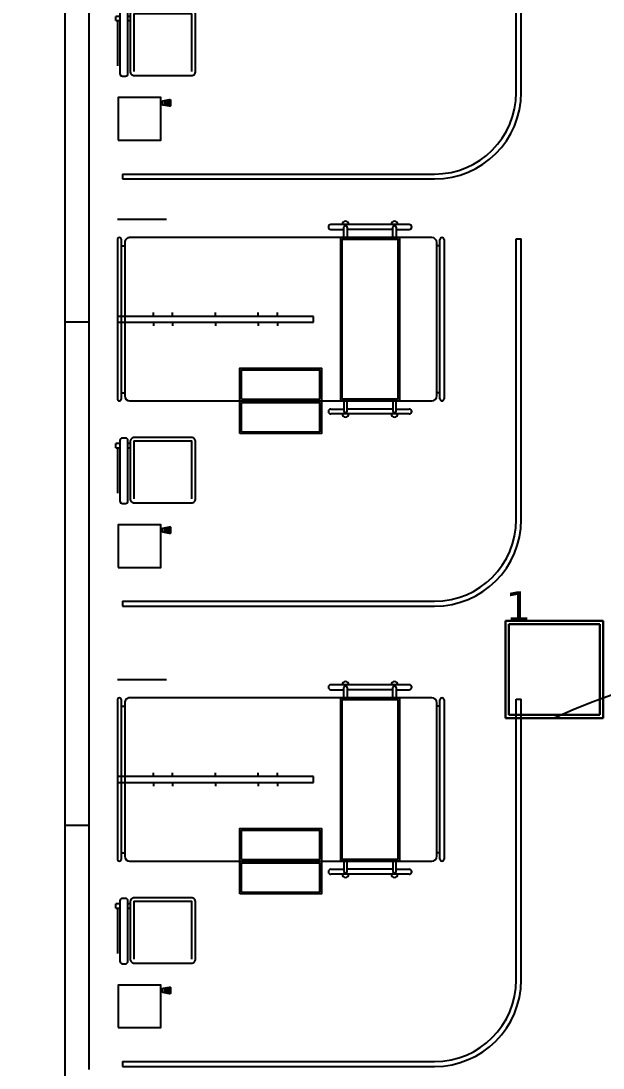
# Model space of a CAD drawing. Header units: metres. Extents: x -39 to 21688, y -24 to 9022.
# Drawn here: x -0.27 to 3.3, y 28.7 to 35.11 of the extents above; entities that cross this region are included whole.
import ezdxf

# ---------------------------------------------------------------- set-up
doc = ezdxf.new("R2010")
doc.units = ezdxf.units.M
doc.header["$MEASUREMENT"] = 0
for name, color, linetype in [('AR-MOBILIRIO', 1, 'Continuous'), ('AR-MUROS', 6, 'Continuous'), ('AR-PUERTAS', 2, 'Continuous'), ('AR-VENTANAS', 2, 'Continuous')]:
    doc.layers.add(name, color=color, linetype=linetype)
doc.layers.add('DLX_TERR_LUM', color=7, linetype='Continuous', true_color=0xffd400)
doc.layers.add('DLX_TERR_LUMKEY_IDX', color=7, linetype='Continuous', true_color=0x969696)
doc.styles.add('TableTextStyle', font='')
doc.styles.get('TableTextStyle').set_extended_font_data('VERDANA.TTF')

# ---------------------------------------------------------------- blocks, each defined once
blk = doc.blocks.new('AR-CAMILLA 2')
at = {"layer": 'AR-MOBILIRIO'}
for p, q in [((-0.1098, 0.3187, 0), (-0.4098, 0.3187, 0)), ((1.3773, 0.2874, 0), (0.8973, 0.2874, 0)), ((0.8973, 0.2574, 0), (0.9773, 0.2574, 0)), ((0.9773, 0.2074, 0), (0.9773, 0.2704, 0)), ((0.9973, 0.2704, 0), (0.9973, 0.2074, 0)), ((1.2773, 0.2574, 0), (0.9973, 0.2574, 0)), ((1.2773, 0.2074, 0), (1.2773, 0.2704, 0)), ((1.2973, 0.2704, 0), (1.2973, 0.2074, 0)), ((1.2973, 0.2574, 0), (1.3773, 0.2574, 0)), ((-0.4098, 0.1949, 0), (-0.4098, -0.7801, 0)), ((-0.3848, -0.7801, 0), (-0.3848, 0.1949, 0)), ((1.5152, 0.2074, 0), (-0.3348, 0.2074, 0)), ((0.9573, -0.7926, 0), (0.9573, 0.2074, 0)), ((0.9573, 0.2074, 0), (1.3173, 0.2074, 0)), ((0.9673, -0.7826, 0), (0.9673, 0.1974, 0)), ((0.9673, 0.1974, 0), (1.3073, 0.1974, 0)), ((1.3073, 0.1974, 0), (1.3073, -0.7826, 0)), ((1.3173, 0.2074, 0), (1.3173, -0.7926, 0)), ((1.5652, -0.7801, 0), (1.5652, 0.1949, 0)), ((1.5902, 0.1949, 0), (1.5902, -0.7801, 0)), ((2.032, -1.5202, 0), (2.032, 0.1998, 0)), ((2.032, 0.1998, 0), (2.062, 0.1998, 0)), ((2.062, -1.5202, 0), (2.062, 0.1998, 0)), ((-0.3848, 0.1574, 0), (-0.3648, 0.1574, 0)), ((-0.3648, 0.1774, 0), (-0.3648, -0.7626, 0)), ((1.5452, -0.7626, 0), (1.5452, 0.1774, 0)), ((1.5652, 0.1574, 0), (1.5452, 0.1574, 0)), ((-0.1895, -0.2751, 0), (-0.1895, -0.2519, 0)), ((-0.0726, -0.2751, 0), (-0.0726, -0.2519, 0)), ((0.1902, -0.2751, 0), (0.1902, -0.2519, 0)), ((0.453, -0.2751, 0), (0.453, -0.2519, 0)), ((0.57, -0.2751, 0), (0.57, -0.2519, 0)), ((0.7902, -0.2751, 0), (-0.4098, -0.2751, 0)), ((-0.4098, -0.2751, 0), (-0.4098, -0.3101, 0)), ((-0.4098, -0.3101, 0), (0.7902, -0.3101, 0)), ((-0.1895, -0.3101, 0), (-0.1895, -0.3332, 0)), ((-0.0726, -0.3101, 0), (-0.0726, -0.3332, 0)), ((0.1902, -0.3101, 0), (0.1902, -0.3332, 0)), ((0.453, -0.3101, 0), (0.453, -0.3332, 0)), ((0.57, -0.3101, 0), (0.57, -0.3332, 0)), ((0.7902, -0.3101, 0), (0.7902, -0.2751, 0)), ((0.3502, -0.6026, 0), (0.8302, -0.6026, 0)), ((0.3502, -0.7826, 0), (0.3502, -0.6026, 0)), ((0.8302, -0.7826, 0), (0.8302, -0.6026, 0)), ((-0.3848, -0.7426, 0), (-0.3648, -0.7426, 0)), ((1.5652, -0.7426, 0), (1.5452, -0.7426, 0)), ((-0.3348, -0.7926, 0), (1.5152, -0.7926, 0)), ((0.3402, -0.7926, 0), (0.8402, -0.7926, 0)), ((0.3502, -0.7826, 0), (0.8302, -0.7826, 0)), ((0.3502, -0.8026, 0), (0.8302, -0.8026, 0)), ((0.3502, -0.9826, 0), (0.3502, -0.8026, 0)), ((0.8302, -0.9826, 0), (0.8302, -0.8026, 0)), ((1.3173, -0.7926, 0), (0.9573, -0.7926, 0)), ((1.3073, -0.7826, 0), (0.9673, -0.7826, 0)), ((0.9773, -0.7926, 0), (0.9773, -0.8556, 0)), ((0.9973, -0.8556, 0), (0.9973, -0.7926, 0)), ((1.2773, -0.7926, 0), (1.2773, -0.8556, 0)), ((1.2973, -0.8556, 0), (1.2973, -0.7926, 0)), ((0.8973, -0.8426, 0), (0.9773, -0.8426, 0)), ((1.3773, -0.8726, 0), (0.8973, -0.8726, 0)), ((1.2773, -0.8426, 0), (0.9973, -0.8426, 0)), ((1.2973, -0.8426, 0), (1.3773, -0.8426, 0)), ((0.3502, -0.9826, 0), (0.8302, -0.9826, 0)), ((-0.4191, -1.0806, 0), (-0.4191, -1.0545, 0)), ((-0.3942, -1.0545, 0), (-0.4191, -1.0545, 0)), ((-0.4191, -1.0806, 0), (-0.3942, -1.0806, 0)), ((-0.4066, -1.3578, 0), (-0.4066, -1.0806, 0)), ((-0.3313, -1.0545, 0), (-0.3455, -1.0545, 0)), ((-0.3455, -1.0806, 0), (-0.3313, -1.0806, 0)), ((-0.3092, -1.0424, 0), (-0.3092, -1.3924, 0)), ((0.0437, -1.0395, 0), (-0.3063, -1.0395, 0)), ((-0.1344, -1.582, 0), (-0.1444, -1.582, 0)), ((-0.1444, -1.8124, 0), (-0.1444, -1.584, 0)), ((-0.1344, -1.587, 0), (-0.1444, -1.587, 0)), ((-0.1189, -1.5998, 0), (-0.1189, -1.5693, 0)), ((-0.1139, -1.6008, 0), (-0.1139, -1.5683, 0)), ((-0.1089, -1.6017, 0), (-0.1089, -1.5674, 0)), ((-0.1039, -1.6027, 0), (-0.1039, -1.5664, 0)), ((-0.0989, -1.6036, 0), (-0.0989, -1.5655, 0)), ((-0.0939, -1.6046, 0), (-0.0939, -1.5645, 0)), ((-0.0889, -1.6051, 0), (-0.0889, -1.564, 0)), ((-0.378, -2.0202, 0), (1.532, -2.0202, 0)), ((-0.378, -2.0202, 0), (-0.378, -2.0502, 0)), ((-0.378, -2.0502, 0), (1.532, -2.0502, 0))]:
    blk.add_line(p, q, dxfattribs=at)
at = {"layer": 'AR-MOBILIRIO', "elevation": 0}
for points in [[(0.3402, -0.9926), (0.3402, -0.5926), (0.8402, -0.5926), (0.8402, -0.9926)], [(-0.4044, -1.8124), (-0.1444, -1.8124), (-0.1444, -1.5524), (-0.4044, -1.5524)]]:
    blk.add_lwpolyline(points, close=True, dxfattribs=at)
for points in [[(-0.3942, -1.0355), (-0.3942, -1.4057, 0.414214), (-0.3792, -1.4207), (-0.3605, -1.4207, 0.414214), (-0.3455, -1.4057), (-0.3455, -1.0355, 0.414214), (-0.3605, -1.0205), (-0.3792, -1.0205, 0.414214)], [(-0.3313, -1.0424), (-0.3313, -1.3924, 0.414214), (-0.3063, -1.4174), (0.0437, -1.4174, 0.414214), (0.0687, -1.3924), (0.0687, -1.0424, 0.414214), (0.0437, -1.0174), (-0.3063, -1.0174, 0.414214)], [(-0.1306, -1.5715), (-0.0913, -1.564, -0.487928), (-0.0851, -1.5689), (-0.0851, -1.6002, -0.487928), (-0.0913, -1.6051), (-0.1306, -1.5976, -0.344151), (-0.1344, -1.5927), (-0.1344, -1.5764, -0.344151)]]:
    blk.add_lwpolyline(points, format="xyb", close=True, dxfattribs=at)
blk.add_lwpolyline([(0.0466, -1.3924), (0.0466, -1.0424)], dxfattribs=at)
at = {"layer": 'AR-MOBILIRIO'}
for centre, radius, start, end in [((0.8973, 0.2724, 0), 0.015, 89.99999, 269.99999), ((0.9873, 0.2874, 0), 0.02, 359.99999, 179.99999), ((0.9873, 0.2704, 0), 0.01, 359.99999, 179.99999), ((1.2873, 0.2874, 0), 0.02, 359.99999, 179.99999), ((1.2873, 0.2704, 0), 0.01, 359.99999, 179.99999), ((1.3773, 0.2724, 0), 0.015, 269.99999, 89.99999), ((-0.3973, 0.1949, 0), 0.0125, 359.99999, 179.99999), ((-0.3348, 0.1774, 0), 0.03, 89.99999, 179.99999), ((1.5152, 0.1774, 0), 0.03, 359.99999, 89.99999), ((1.5777, 0.1949, 0), 0.0125, 359.99999, 179.99999), ((-0.3348, -0.7626, 0), 0.03, 179.99999, 269.99999), ((1.5152, -0.7626, 0), 0.03, 269.99999, 359.99999), ((-0.3973, -0.7801, 0), 0.0125, 179.99999, 359.99999), ((1.5777, -0.7801, 0), 0.0125, 179.99999, 359.99999), ((0.8973, -0.8576, 0), 0.015, 89.99999, 269.99999), ((0.9873, -0.8726, 0), 0.02, 179.99999, 359.99999), ((0.9873, -0.8556, 0), 0.01, 179.99999, 359.99999), ((1.2873, -0.8726, 0), 0.02, 179.99999, 359.99999), ((1.2873, -0.8556, 0), 0.01, 179.99999, 359.99999), ((1.3773, -0.8576, 0), 0.015, 269.99999, 89.99999), ((-0.3063, -1.0424, 0), 0.0029, 89.99999, 179.99999), ((0.0437, -1.0424, 0), 0.0029, 359.99999, 89.99999), ((1.532, -1.5202, 0), 0.5, 269.99999, 359.99999), ((1.532, -1.5202, 0), 0.53, 269.99999, 359.99999)]:
    blk.add_arc(centre, radius, start, end, dxfattribs=at)

msp = doc.modelspace()

# ---------------------------------------------------------------- linework, layer by layer
at = {"layer": 'AR-MUROS'}
for points in [[(0, 46.29698), (0, 13.40006), (0.15, 13.40006), (0.15, 13.68495)], [(0.15, 34.78317), (0.15, 43.39452)], [(0.15, 28.68913), (0.15, 34.63317), (0.15, 43.39452)], [(0.15, 28.68913), (0.15, 34.63317)]]:
    msp.add_lwpolyline(points, dxfattribs=at)
at = {"layer": 'AR-PUERTAS'}
msp.add_circle((22.62406, 27.62249), 40.08066, dxfattribs=at)
at = {"layer": 'AR-VENTANAS'}
msp.add_lwpolyline([(0.15, 33.26814), (0, 33.26814), (0, 30.1873), (0.15, 30.1873)], close=True, dxfattribs=at)
msp.add_arc((4.48972, 27.65788), 3.51645, 346.118095, 115.122029, dxfattribs=at)
at = {"layer": 'DLX_TERR_LUM'}
for points in [[(3.29532, 31.43869, 0), (2.69832, 31.43869, 0)], [(2.69832, 31.43869, 0), (2.69832, 31.43869, 0)], [(2.69832, 31.43869, 0), (3.29532, 31.43869, 0)], [(2.69832, 31.43869, 0), (2.69832, 30.84169, 0)], [(2.69832, 30.84169, 0), (2.69832, 31.43869, 0)], [(2.69832, 31.43869, 0), (2.69832, 31.43869, 0)], [(2.69832, 30.84169, 0), (2.69832, 31.43869, 0)], [(2.69832, 31.43869, 0), (3.29532, 31.43869, 0)], [(2.69832, 31.43869, 0), (2.69832, 30.84169, 0)], [(3.29532, 31.43869, 0), (2.69832, 31.43869, 0)], [(3.29532, 31.43869, 0), (3.29532, 31.43869, 0)], [(3.29532, 30.84169, 0), (3.29532, 31.43869, 0)], [(3.29532, 31.43869, 0), (3.29532, 31.43869, 0)], [(3.29532, 31.43869, 0), (3.29532, 30.84169, 0)], [(3.29532, 31.43869, 0), (3.29532, 30.84169, 0)], [(3.29532, 30.84169, 0), (3.29532, 31.43869, 0)], [(3.27532, 31.41869, 0), (2.71832, 31.41869, 0)], [(2.71832, 31.41869, 0), (2.71832, 30.86169, 0)], [(2.71832, 31.41869, 0), (3.27532, 31.41869, 0)], [(2.71832, 30.86169, 0), (2.71832, 31.41869, 0)], [(3.27532, 30.86169, 0), (3.27532, 31.41869, 0)], [(3.27532, 31.41869, 0), (3.27532, 30.86169, 0)], [(2.71832, 30.86169, 0), (3.27532, 30.86169, 0)], [(3.27532, 30.86169, 0), (2.71832, 30.86169, 0)], [(2.69832, 30.84169, 0), (2.69832, 30.84169, 0)], [(2.69832, 30.84169, 0), (3.29532, 30.84169, 0)], [(3.29532, 30.84169, 0), (2.69832, 30.84169, 0)], [(2.69832, 30.84169, 0), (2.69832, 30.84169, 0)], [(3.29532, 30.84169, 0), (2.69832, 30.84169, 0)], [(2.69832, 30.84169, 0), (3.29532, 30.84169, 0)], [(3.29532, 30.84169, 0), (3.29532, 30.84169, 0)], [(3.29532, 30.84169, 0), (3.29532, 30.84169, 0)]]:
    msp.add_polyline3d(points, dxfattribs=at)

# ---------------------------------------------------------------- block references
at = {"layer": 'AR-MUROS'}
for p in [(0.73188, 36.1951, 0), (0.73188, 33.57813, 0), (0.73188, 30.75889, 0)]:
    msp.add_blockref('AR-CAMILLA 2', p, dxfattribs=at)

# ---------------------------------------------------------------- texts
at = {"layer": 'DLX_TERR_LUMKEY_IDX', "style": 'TableTextStyle'}
msp.add_text('1', height=0.18, dxfattribs=at).set_placement((2.69832, 31.43869))

doc.saveas('drawing.dxf')
